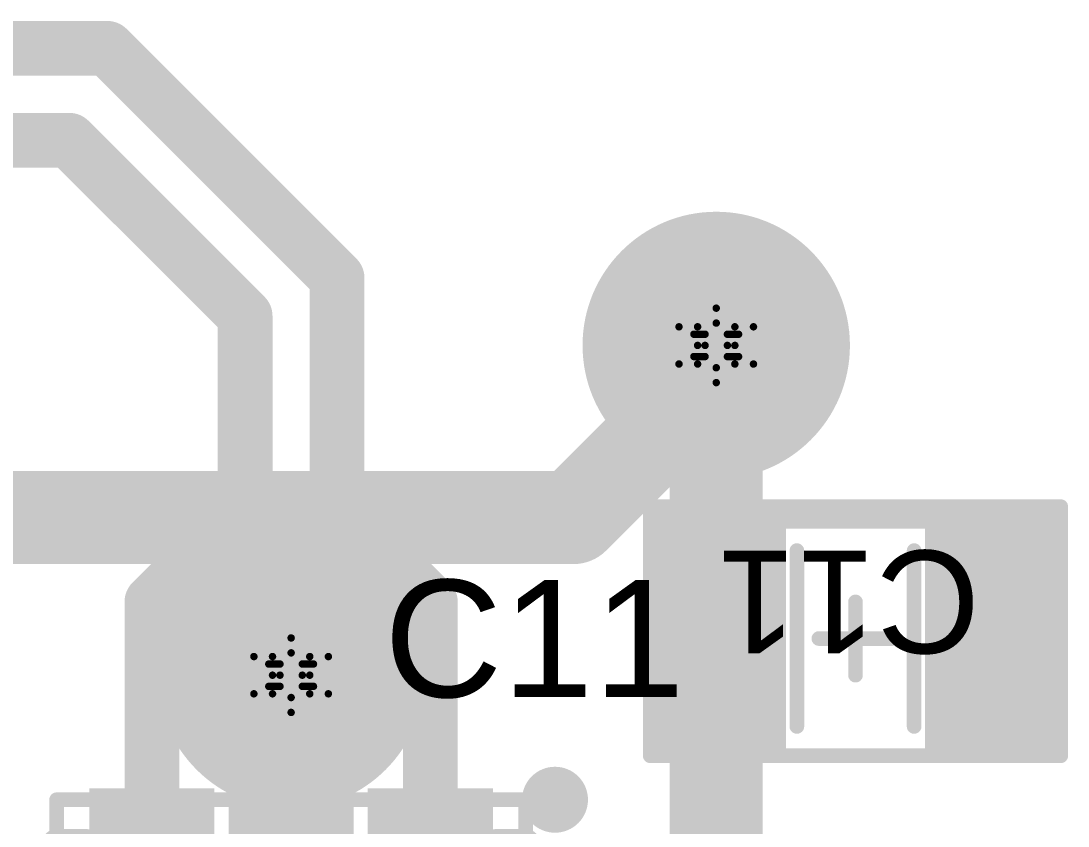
# Model space of a CAD drawing. Header units: inches. Extents: x -21 to 344, y -3 to 240.
# Drawn here: x 62.56 to 69.7, y 13.42 to 18.91 of the extents above; entities that cross this region are included whole.
import ezdxf

# ---------------------------------------------------------------- set-up
doc = ezdxf.new("R2010")
doc.units = ezdxf.units.IN
for name, color, linetype in [('Bottom Layer', 5, 'Continuous'), ('Drill Drawing', 1, 'Continuous'), ('Int1 -GND)', 76, 'Continuous'), ('Int2 -PWR)', 16, 'Continuous'), ('Top Component Center', 76, 'Continuous'), ('Top Designator', 56, 'Continuous'), ('Top Layer', 1, 'Continuous'), ('Top Overlay', 2, 'Continuous'), ('Top Paste', 8, 'Continuous'), ('Top Solder', 216, 'Continuous'), ('Via Holes', 16, 'Continuous')]:
    doc.layers.add(name, color=color, linetype=linetype)
doc.styles.add('Arial', font='', dxfattribs={"height": 0.2})
doc.styles.get('Arial').set_extended_font_data('Arial')

# ---------------------------------------------------------------- blocks, each defined once
blk = doc.blocks.new('SOT23_6L_9')
at = {"layer": 'Top Layer'}
for points in [[(-0.55, 1.25), (-0.55, 0.65), (-1.75, 0.65), (-1.75, 1.25)], [(1.75, 1.25), (1.75, 0.65), (0.55, 0.65), (0.55, 1.25)], [(-0.55, 0.3), (-0.55, -0.3), (-1.75, -0.3), (-1.75, 0.3)], [(1.75, 0.3), (1.75, -0.3), (0.55, -0.3), (0.55, 0.3)], [(-0.55, -0.65), (-0.55, -1.25), (-1.75, -1.25), (-1.75, -0.65)], [(1.75, -0.65), (1.75, -1.25), (0.55, -1.25), (0.55, -0.65)]]:
    blk.add_hatch(color=1, dxfattribs=at).paths.add_polyline_path(points)
at = {"layer": 'Top Paste'}
for points in [[(-0.423, 1.377), (-0.423, 0.523), (-1.877, 0.523), (-1.877, 1.377)], [(1.877, 1.377), (1.877, 0.523), (0.423, 0.523), (0.423, 1.377)], [(-0.423, 0.427), (-0.423, -0.427), (-1.877, -0.427), (-1.877, 0.427)], [(1.877, 0.427), (1.877, -0.427), (0.423, -0.427), (0.423, 0.427)], [(-0.423, -0.523), (-0.423, -1.377), (-1.877, -1.377), (-1.877, -0.523)], [(1.877, -0.523), (1.877, -1.377), (0.423, -1.377), (0.423, -0.523)]]:
    blk.add_hatch(color=8, dxfattribs=at).paths.add_polyline_path(points)
at = {"layer": 'Top Solder'}
for points in [[(-0.5, 1.3), (-0.5, 0.6), (-1.8, 0.6), (-1.8, 1.3)], [(1.8, 1.3), (1.8, 0.6), (0.5, 0.6), (0.5, 1.3)], [(-0.5, 0.35), (-0.5, -0.35), (-1.8, -0.35), (-1.8, 0.35)], [(1.8, 0.35), (1.8, -0.35), (0.5, -0.35), (0.5, 0.35)], [(-0.5, -0.6), (-0.5, -1.3), (-1.8, -1.3), (-1.8, -0.6)], [(1.8, -0.6), (1.8, -1.3), (0.5, -1.3), (0.5, -0.6)]]:
    blk.add_hatch(color=216, dxfattribs=at).paths.add_polyline_path(points)
at = {"layer": 'Top Component Center'}
for points in [[(-1.8, -1.6, 0.1, 0.1, 0), (-1.8, 1.6, 0.1, 0.1, 0)], [(1.8, 1.6, 0.1, 0.1, 0), (-1.8, 1.6, 0.1, 0.1, 0)], [(1.8, -1.6, 0.1, 0.1, 0), (1.8, 1.6, 0.1, 0.1, 0)], [(0, -0.25, 0.1, 0.1, 0), (0, 0.25, 0.1, 0.1, 0)], [(0.25, 0, 0.1, 0.1, 0), (-0.25, 0, 0.1, 0.1, 0)], [(1.8, -1.6, 0.1, 0.1, 0), (-1.8, -1.6, 0.1, 0.1, 0)]]:
    blk.add_lwpolyline(points, format="xyseb", dxfattribs=at)
for points in [[(-1.825, 1.6, 0.05, 0.05, 1), (-1.775, 1.6, 0.05, 0.05, 1)], [(-1.825, 1.6, 0.05, 0.05, 1), (-1.775, 1.6, 0.05, 0.05, 1)], [(1.775, 1.6, 0.05, 0.05, 1), (1.825, 1.6, 0.05, 0.05, 1)], [(1.775, 1.6, 0.05, 0.05, 1), (1.825, 1.6, 0.05, 0.05, 1)], [(-0.025, 0.25, 0.05, 0.05, 1), (0.025, 0.25, 0.05, 0.05, 1)], [(-0.275, 0, 0.05, 0.05, 1), (-0.225, 0, 0.05, 0.05, 1)], [(0.225, 0, 0.05, 0.05, 1), (0.275, 0, 0.05, 0.05, 1)], [(-0.025, -0.25, 0.05, 0.05, 1), (0.025, -0.25, 0.05, 0.05, 1)], [(-1.825, -1.6, 0.05, 0.05, 1), (-1.775, -1.6, 0.05, 0.05, 1)], [(-1.825, -1.6, 0.05, 0.05, 1), (-1.775, -1.6, 0.05, 0.05, 1)], [(1.775, -1.6, 0.05, 0.05, 1), (1.825, -1.6, 0.05, 0.05, 1)], [(1.775, -1.6, 0.05, 0.05, 1), (1.825, -1.6, 0.05, 0.05, 1)]]:
    blk.add_lwpolyline(points, format="xyseb", close=True, dxfattribs=at)
at = {"layer": 'Top Designator'}
for points in [[(-1.8, -1.6, 0.1, 0.1, 0), (-1.8, 1.6, 0.1, 0.1, 0)], [(1.8, 1.6, 0.1, 0.1, 0), (-1.8, 1.6, 0.1, 0.1, 0)], [(1.8, -1.6, 0.1, 0.1, 0), (1.8, 1.6, 0.1, 0.1, 0)], [(1.8, -1.6, 0.1, 0.1, 0), (-1.8, -1.6, 0.1, 0.1, 0)]]:
    blk.add_lwpolyline(points, format="xyseb", dxfattribs=at)
for points in [[(-1.825, 1.6, 0.05, 0.05, 1), (-1.775, 1.6, 0.05, 0.05, 1)], [(-1.825, 1.6, 0.05, 0.05, 1), (-1.775, 1.6, 0.05, 0.05, 1)], [(1.775, 1.6, 0.05, 0.05, 1), (1.825, 1.6, 0.05, 0.05, 1)], [(1.775, 1.6, 0.05, 0.05, 1), (1.825, 1.6, 0.05, 0.05, 1)], [(-1.825, -1.6, 0.05, 0.05, 1), (-1.775, -1.6, 0.05, 0.05, 1)], [(-1.825, -1.6, 0.05, 0.05, 1), (-1.775, -1.6, 0.05, 0.05, 1)], [(1.775, -1.6, 0.05, 0.05, 1), (1.825, -1.6, 0.05, 0.05, 1)], [(1.775, -1.6, 0.05, 0.05, 1), (1.825, -1.6, 0.05, 0.05, 1)]]:
    blk.add_lwpolyline(points, format="xyseb", close=True, dxfattribs=at)
at = {"layer": 'Top Overlay'}
for points in [[(-1.7, 1.8, 0.25, 0.25, 1), (-1.9, 1.8, 0.25, 0.25, 1)], [(-1.9625, 1.8, 0.125, 0.125, 1), (-1.8375, 1.8, 0.125, 0.125, 1)], [(-1.7625, 1.8, 0.125, 0.125, 1), (-1.6375, 1.8, 0.125, 0.125, 1)], [(-1.55, 1.6, 0.1, 0.1, 1), (-1.45, 1.6, 0.1, 0.1, 1)], [(-1.55, 1.6, 0.1, 0.1, 1), (-1.45, 1.6, 0.1, 0.1, 1)], [(1.45, 1.6, 0.1, 0.1, 1), (1.55, 1.6, 0.1, 0.1, 1)], [(1.45, 1.6, 0.1, 0.1, 1), (1.55, 1.6, 0.1, 0.1, 1)], [(-1.55, 1.4, 0.1, 0.1, 1), (-1.45, 1.4, 0.1, 0.1, 1)], [(1.45, 1.4, 0.1, 0.1, 1), (1.55, 1.4, 0.1, 0.1, 1)], [(-1.55, -1.4, 0.1, 0.1, 1), (-1.45, -1.4, 0.1, 0.1, 1)], [(1.45, -1.4, 0.1, 0.1, 1), (1.55, -1.4, 0.1, 0.1, 1)], [(-1.55, -1.6, 0.1, 0.1, 1), (-1.45, -1.6, 0.1, 0.1, 1)], [(-1.55, -1.6, 0.1, 0.1, 1), (-1.45, -1.6, 0.1, 0.1, 1)], [(1.45, -1.6, 0.1, 0.1, 1), (1.55, -1.6, 0.1, 0.1, 1)], [(1.45, -1.6, 0.1, 0.1, 1), (1.55, -1.6, 0.1, 0.1, 1)]]:
    blk.add_lwpolyline(points, format="xyseb", close=True, dxfattribs=at)
for points in [[(-1.5, 1.4, 0.2, 0.2, 0), (-1.5, 1.6, 0.2, 0.2, 0)], [(1.5, 1.6, 0.2, 0.2, 0), (-1.5, 1.6, 0.2, 0.2, 0)], [(1.5, 1.4, 0.2, 0.2, 0), (1.5, 1.6, 0.2, 0.2, 0)], [(-1.5, -1.6, 0.2, 0.2, 0), (-1.5, -1.4, 0.2, 0.2, 0)], [(1.5, -1.6, 0.2, 0.2, 0), (1.5, -1.4, 0.2, 0.2, 0)], [(1.5, -1.6, 0.2, 0.2, 0), (-1.5, -1.6, 0.2, 0.2, 0)]]:
    blk.add_lwpolyline(points, format="xyseb", dxfattribs=at)
at = {"layer": 'Top Designator', "style": 'Arial'}
blk.add_text('U5', height=0.7, rotation=90, dxfattribs=at).set_placement((0.6, -1.1))
blk = doc.blocks.new('CAP_0805_115')
at = {"layer": 'Top Layer'}
for points in [[(-1.3, 0.65), (-0.6, 0.65), (-0.6, -0.65), (-1.3, -0.65)], [(0.6, 0.65), (1.3, 0.65), (1.3, -0.65), (0.6, -0.65)]]:
    blk.add_hatch(color=1, dxfattribs=at).paths.add_polyline_path(points)
at = {"layer": 'Top Paste'}
for points in [[(-1.427, 0.777), (-0.473, 0.777), (-0.473, -0.777), (-1.427, -0.777)], [(0.473, 0.777), (1.427, 0.777), (1.427, -0.777), (0.473, -0.777)]]:
    blk.add_hatch(color=8, dxfattribs=at).paths.add_polyline_path(points)
at = {"layer": 'Top Solder'}
for points in [[(-1.35, 0.7), (-0.55, 0.7), (-0.55, -0.7), (-1.35, -0.7)], [(0.55, 0.7), (1.35, 0.7), (1.35, -0.7), (0.55, -0.7)]]:
    blk.add_hatch(color=216, dxfattribs=at).paths.add_polyline_path(points)
at = {"layer": 'Top Component Center'}
for points in [[(-1.4, 0.8, 0.1, 0.1, 0), (-1.4, -0.9, 0.1, 0.1, 0)], [(1.4, 0.8, 0.1, 0.1, 0), (-1.4, 0.8, 0.1, 0.1, 0)], [(1.4, 0.8, 0.1, 0.1, 0), (1.4, -0.9, 0.1, 0.1, 0)], [(0, 0.25, 0.1, 0.1, 0), (0, -0.25, 0.1, 0.1, 0)], [(0.25, 0, 0.1, 0.1, 0), (-0.25, 0, 0.1, 0.1, 0)], [(1.4, -0.9, 0.1, 0.1, 0), (-1.4, -0.9, 0.1, 0.1, 0)]]:
    blk.add_lwpolyline(points, format="xyseb", dxfattribs=at)
for points in [[(-1.425, 0.8, 0.05, 0.05, 1), (-1.375, 0.8, 0.05, 0.05, 1)], [(-1.425, 0.8, 0.05, 0.05, 1), (-1.375, 0.8, 0.05, 0.05, 1)], [(1.375, 0.8, 0.05, 0.05, 1), (1.425, 0.8, 0.05, 0.05, 1)], [(1.375, 0.8, 0.05, 0.05, 1), (1.425, 0.8, 0.05, 0.05, 1)], [(-0.025, 0.25, 0.05, 0.05, 1), (0.025, 0.25, 0.05, 0.05, 1)], [(-0.275, 0, 0.05, 0.05, 1), (-0.225, 0, 0.05, 0.05, 1)], [(0.225, 0, 0.05, 0.05, 1), (0.275, 0, 0.05, 0.05, 1)], [(-0.025, -0.25, 0.05, 0.05, 1), (0.025, -0.25, 0.05, 0.05, 1)], [(-1.425, -0.9, 0.05, 0.05, 1), (-1.375, -0.9, 0.05, 0.05, 1)], [(-1.425, -0.9, 0.05, 0.05, 1), (-1.375, -0.9, 0.05, 0.05, 1)], [(1.375, -0.9, 0.05, 0.05, 1), (1.425, -0.9, 0.05, 0.05, 1)], [(1.375, -0.9, 0.05, 0.05, 1), (1.425, -0.9, 0.05, 0.05, 1)]]:
    blk.add_lwpolyline(points, format="xyseb", close=True, dxfattribs=at)
at = {"layer": 'Top Designator'}
for points in [[(1.4, 0.8, 0.1, 0.1, 0), (-1.4, 0.8, 0.1, 0.1, 0)], [(-1.4, 0.8, 0.1, 0.1, 0), (-1.4, -0.8, 0.1, 0.1, 0)], [(1.4, 0.8, 0.1, 0.1, 0), (1.4, -0.8, 0.1, 0.1, 0)], [(1.4, -0.8, 0.1, 0.1, 0), (-1.4, -0.8, 0.1, 0.1, 0)]]:
    blk.add_lwpolyline(points, format="xyseb", dxfattribs=at)
for points in [[(-1.425, 0.8, 0.05, 0.05, 1), (-1.375, 0.8, 0.05, 0.05, 1)], [(-1.425, 0.8, 0.05, 0.05, 1), (-1.375, 0.8, 0.05, 0.05, 1)], [(1.375, 0.8, 0.05, 0.05, 1), (1.425, 0.8, 0.05, 0.05, 1)], [(1.375, 0.8, 0.05, 0.05, 1), (1.425, 0.8, 0.05, 0.05, 1)], [(-1.425, -0.8, 0.05, 0.05, 1), (-1.375, -0.8, 0.05, 0.05, 1)], [(-1.425, -0.8, 0.05, 0.05, 1), (-1.375, -0.8, 0.05, 0.05, 1)], [(1.375, -0.8, 0.05, 0.05, 1), (1.425, -0.8, 0.05, 0.05, 1)], [(1.375, -0.8, 0.05, 0.05, 1), (1.425, -0.8, 0.05, 0.05, 1)]]:
    blk.add_lwpolyline(points, format="xyseb", close=True, dxfattribs=at)
at = {"layer": 'Top Overlay'}
for points in [[(-0.4, 0.6, 0.1, 0.1, 0), (-0.4, -0.6, 0.1, 0.1, 0)], [(0.4, 0.6, 0.1, 0.1, 0), (0.4, -0.6, 0.1, 0.1, 0)]]:
    blk.add_lwpolyline(points, format="xyseb", dxfattribs=at)
for points in [[(-0.425, 0.6, 0.05, 0.05, 1), (-0.375, 0.6, 0.05, 0.05, 1)], [(0.375, 0.6, 0.05, 0.05, 1), (0.425, 0.6, 0.05, 0.05, 1)], [(-0.425, -0.6, 0.05, 0.05, 1), (-0.375, -0.6, 0.05, 0.05, 1)], [(0.375, -0.6, 0.05, 0.05, 1), (0.425, -0.6, 0.05, 0.05, 1)]]:
    blk.add_lwpolyline(points, format="xyseb", close=True, dxfattribs=at)
at = {"layer": 'Top Designator', "style": 'Arial'}
blk.add_text('C11', height=0.7, dxfattribs=at).set_placement((-0.85, -0.6))

msp = doc.modelspace()

# ---------------------------------------------------------------- hatches: boundary and pattern name
at = {"layer": 'Bottom Layer'}
h = msp.add_hatch(color=5, dxfattribs=at)
edge = h.paths.add_edge_path()
edge.add_arc((67.3, 16.7), 0.25, 0, 360)
h = msp.add_hatch(color=5, dxfattribs=at)
edge = h.paths.add_edge_path()
edge.add_arc((64.4, 14.4498), 0.25, 0, 360)
at = {"layer": 'Int1 -GND)'}
h = msp.add_hatch(color=7, dxfattribs=at)
edge = h.paths.add_edge_path()
edge.add_arc((67.3, 16.7), 0.912, 0, 360)
at = {"layer": 'Int2 -PWR)'}
h = msp.add_hatch(color=7, dxfattribs=at)
edge = h.paths.add_edge_path()
edge.add_arc((67.3, 16.7), 0.912, 0, 360)
h = msp.add_hatch(color=7, dxfattribs=at)
edge = h.paths.add_edge_path()
edge.add_arc((64.4, 14.4498), 0.912, 0, 360)
at = {"layer": 'Top Layer'}
h = msp.add_hatch(color=1, dxfattribs=at)
edge = h.paths.add_edge_path()
edge.add_arc((67.3, 16.7), 0.25, 0, 360)
h = msp.add_hatch(color=1, dxfattribs=at)
edge = h.paths.add_edge_path()
edge.add_arc((64.4, 14.4498), 0.25, 0, 360)
at = {"layer": 'Via Holes'}
h = msp.add_hatch(color=7, dxfattribs=at)
edge = h.paths.add_edge_path()
edge.add_arc((67.3, 16.7), 0.15, 0, 360)
h = msp.add_hatch(color=7, dxfattribs=at)
edge = h.paths.add_edge_path()
edge.add_arc((64.4, 14.4498), 0.15, 0, 360)

# ---------------------------------------------------------------- linework, layer by layer
at = {"layer": 'Bottom Layer'}
for points in [[(67.3, 16.5, 0.635, 0.635, 0), (67.3, 16.7, 0.635, 0.635, 0)], [(66.325, 15.525, 0.635, 0.635, 0), (67.3, 16.5, 0.635, 0.635, 0)], [(46.1, 15.525, 0.635, 0.635, 0), (66.325, 15.525, 0.635, 0.635, 0)]]:
    msp.add_lwpolyline(points, format="xyseb", dxfattribs=at)
for points in [[(67.1413, 16.7, 0.3175, 0.3175, 1), (67.4588, 16.7, 0.3175, 0.3175, 1)], [(67.1413, 16.5, 0.3175, 0.3175, 1), (67.4588, 16.5, 0.3175, 0.3175, 1)], [(67.1413, 16.5, 0.3175, 0.3175, 1), (67.4588, 16.5, 0.3175, 0.3175, 1)], [(66.1663, 15.525, 0.3175, 0.3175, 1), (66.4838, 15.525, 0.3175, 0.3175, 1)], [(66.1663, 15.525, 0.3175, 0.3175, 1), (66.4838, 15.525, 0.3175, 0.3175, 1)]]:
    msp.add_lwpolyline(points, format="xyseb", close=True, dxfattribs=at)
at = {"layer": 'Drill Drawing'}
for points in [[(67.173, 16.827, 0.0508, 0.0508, 0), (67.3, 16.954, 0.0508, 0.0508, 0)], [(67.3, 16.954, 0.0508, 0.0508, 0), (67.427, 16.827, 0.0508, 0.0508, 0)], [(67.2238, 16.7762, 0.0508, 0.0508, 0), (67.3, 16.8524, 0.0508, 0.0508, 0)], [(67.3, 16.8524, 0.0508, 0.0508, 0), (67.3762, 16.7762, 0.0508, 0.0508, 0)], [(67.046, 16.827, 0.0508, 0.0508, 0), (67.173, 16.7, 0.0508, 0.0508, 0)], [(67.046, 16.827, 0.0508, 0.0508, 0), (67.173, 16.827, 0.0508, 0.0508, 0)], [(67.1476, 16.7762, 0.0508, 0.0508, 0), (67.2238, 16.7, 0.0508, 0.0508, 0)], [(67.1476, 16.7762, 0.0508, 0.0508, 0), (67.2238, 16.7762, 0.0508, 0.0508, 0)], [(67.3762, 16.7762, 0.0508, 0.0508, 0), (67.4524, 16.7762, 0.0508, 0.0508, 0)], [(67.3762, 16.7, 0.0508, 0.0508, 0), (67.4524, 16.7762, 0.0508, 0.0508, 0)], [(67.427, 16.827, 0.0508, 0.0508, 0), (67.554, 16.827, 0.0508, 0.0508, 0)], [(67.427, 16.7, 0.0508, 0.0508, 0), (67.554, 16.827, 0.0508, 0.0508, 0)], [(67.046, 16.573, 0.0508, 0.0508, 0), (67.173, 16.7, 0.0508, 0.0508, 0)], [(67.1476, 16.6238, 0.0508, 0.0508, 0), (67.2238, 16.7, 0.0508, 0.0508, 0)], [(67.3762, 16.7, 0.0508, 0.0508, 0), (67.4524, 16.6238, 0.0508, 0.0508, 0)], [(67.427, 16.7, 0.0508, 0.0508, 0), (67.554, 16.573, 0.0508, 0.0508, 0)], [(67.1476, 16.6238, 0.0508, 0.0508, 0), (67.2238, 16.6238, 0.0508, 0.0508, 0)], [(67.2238, 16.6238, 0.0508, 0.0508, 0), (67.3, 16.5476, 0.0508, 0.0508, 0)], [(67.3, 16.5476, 0.0508, 0.0508, 0), (67.3762, 16.6238, 0.0508, 0.0508, 0)], [(67.3762, 16.6238, 0.0508, 0.0508, 0), (67.4524, 16.6238, 0.0508, 0.0508, 0)], [(67.046, 16.573, 0.0508, 0.0508, 0), (67.173, 16.573, 0.0508, 0.0508, 0)], [(67.173, 16.573, 0.0508, 0.0508, 0), (67.3, 16.446, 0.0508, 0.0508, 0)], [(67.3, 16.446, 0.0508, 0.0508, 0), (67.427, 16.573, 0.0508, 0.0508, 0)], [(67.427, 16.573, 0.0508, 0.0508, 0), (67.554, 16.573, 0.0508, 0.0508, 0)], [(64.273, 14.5768, 0.0508, 0.0508, 0), (64.4, 14.7038, 0.0508, 0.0508, 0)], [(64.4, 14.7038, 0.0508, 0.0508, 0), (64.527, 14.5768, 0.0508, 0.0508, 0)], [(64.146, 14.5768, 0.0508, 0.0508, 0), (64.273, 14.4498, 0.0508, 0.0508, 0)], [(64.146, 14.5768, 0.0508, 0.0508, 0), (64.273, 14.5768, 0.0508, 0.0508, 0)], [(64.3238, 14.526, 0.0508, 0.0508, 0), (64.4, 14.6022, 0.0508, 0.0508, 0)], [(64.4, 14.6022, 0.0508, 0.0508, 0), (64.4762, 14.526, 0.0508, 0.0508, 0)], [(64.527, 14.5768, 0.0508, 0.0508, 0), (64.654, 14.5768, 0.0508, 0.0508, 0)], [(64.527, 14.4498, 0.0508, 0.0508, 0), (64.654, 14.5768, 0.0508, 0.0508, 0)], [(64.2476, 14.526, 0.0508, 0.0508, 0), (64.3238, 14.4498, 0.0508, 0.0508, 0)], [(64.2476, 14.526, 0.0508, 0.0508, 0), (64.3238, 14.526, 0.0508, 0.0508, 0)], [(64.4762, 14.526, 0.0508, 0.0508, 0), (64.5524, 14.526, 0.0508, 0.0508, 0)], [(64.4762, 14.4498, 0.0508, 0.0508, 0), (64.5524, 14.526, 0.0508, 0.0508, 0)], [(64.146, 14.3228, 0.0508, 0.0508, 0), (64.273, 14.4498, 0.0508, 0.0508, 0)], [(64.2476, 14.3736, 0.0508, 0.0508, 0), (64.3238, 14.4498, 0.0508, 0.0508, 0)], [(64.4762, 14.4498, 0.0508, 0.0508, 0), (64.5524, 14.3736, 0.0508, 0.0508, 0)], [(64.527, 14.4498, 0.0508, 0.0508, 0), (64.654, 14.3228, 0.0508, 0.0508, 0)], [(64.2476, 14.3736, 0.0508, 0.0508, 0), (64.3238, 14.3736, 0.0508, 0.0508, 0)], [(64.3238, 14.3736, 0.0508, 0.0508, 0), (64.4, 14.2974, 0.0508, 0.0508, 0)], [(64.4, 14.2974, 0.0508, 0.0508, 0), (64.4762, 14.3736, 0.0508, 0.0508, 0)], [(64.4762, 14.3736, 0.0508, 0.0508, 0), (64.5524, 14.3736, 0.0508, 0.0508, 0)], [(64.146, 14.3228, 0.0508, 0.0508, 0), (64.273, 14.3228, 0.0508, 0.0508, 0)], [(64.273, 14.3228, 0.0508, 0.0508, 0), (64.4, 14.1958, 0.0508, 0.0508, 0)], [(64.4, 14.1958, 0.0508, 0.0508, 0), (64.527, 14.3228, 0.0508, 0.0508, 0)], [(64.527, 14.3228, 0.0508, 0.0508, 0), (64.654, 14.3228, 0.0508, 0.0508, 0)]]:
    msp.add_lwpolyline(points, format="xyseb", dxfattribs=at)
for points in [[(67.2873, 16.954, 0.0254, 0.0254, 1), (67.3127, 16.954, 0.0254, 0.0254, 1)], [(67.2873, 16.954, 0.0254, 0.0254, 1), (67.3127, 16.954, 0.0254, 0.0254, 1)], [(67.2873, 16.8524, 0.0254, 0.0254, 1), (67.3127, 16.8524, 0.0254, 0.0254, 1)], [(67.2873, 16.8524, 0.0254, 0.0254, 1), (67.3127, 16.8524, 0.0254, 0.0254, 1)], [(67.0333, 16.827, 0.0254, 0.0254, 1), (67.0587, 16.827, 0.0254, 0.0254, 1)], [(67.0333, 16.827, 0.0254, 0.0254, 1), (67.0587, 16.827, 0.0254, 0.0254, 1)], [(67.1349, 16.7762, 0.0254, 0.0254, 1), (67.1603, 16.7762, 0.0254, 0.0254, 1)], [(67.1349, 16.7762, 0.0254, 0.0254, 1), (67.1603, 16.7762, 0.0254, 0.0254, 1)], [(67.1603, 16.827, 0.0254, 0.0254, 1), (67.1857, 16.827, 0.0254, 0.0254, 1)], [(67.1603, 16.827, 0.0254, 0.0254, 1), (67.1857, 16.827, 0.0254, 0.0254, 1)], [(67.2111, 16.7762, 0.0254, 0.0254, 1), (67.2365, 16.7762, 0.0254, 0.0254, 1)], [(67.2111, 16.7762, 0.0254, 0.0254, 1), (67.2365, 16.7762, 0.0254, 0.0254, 1)], [(67.3635, 16.7762, 0.0254, 0.0254, 1), (67.3889, 16.7762, 0.0254, 0.0254, 1)], [(67.3635, 16.7762, 0.0254, 0.0254, 1), (67.3889, 16.7762, 0.0254, 0.0254, 1)], [(67.4143, 16.827, 0.0254, 0.0254, 1), (67.4397, 16.827, 0.0254, 0.0254, 1)], [(67.4143, 16.827, 0.0254, 0.0254, 1), (67.4397, 16.827, 0.0254, 0.0254, 1)], [(67.4397, 16.7762, 0.0254, 0.0254, 1), (67.4651, 16.7762, 0.0254, 0.0254, 1)], [(67.4397, 16.7762, 0.0254, 0.0254, 1), (67.4651, 16.7762, 0.0254, 0.0254, 1)], [(67.5413, 16.827, 0.0254, 0.0254, 1), (67.5667, 16.827, 0.0254, 0.0254, 1)], [(67.5413, 16.827, 0.0254, 0.0254, 1), (67.5667, 16.827, 0.0254, 0.0254, 1)], [(67.1603, 16.7, 0.0254, 0.0254, 1), (67.1857, 16.7, 0.0254, 0.0254, 1)], [(67.1603, 16.7, 0.0254, 0.0254, 1), (67.1857, 16.7, 0.0254, 0.0254, 1)], [(67.2111, 16.7, 0.0254, 0.0254, 1), (67.2365, 16.7, 0.0254, 0.0254, 1)], [(67.2111, 16.7, 0.0254, 0.0254, 1), (67.2365, 16.7, 0.0254, 0.0254, 1)], [(67.3635, 16.7, 0.0254, 0.0254, 1), (67.3889, 16.7, 0.0254, 0.0254, 1)], [(67.3635, 16.7, 0.0254, 0.0254, 1), (67.3889, 16.7, 0.0254, 0.0254, 1)], [(67.4143, 16.7, 0.0254, 0.0254, 1), (67.4397, 16.7, 0.0254, 0.0254, 1)], [(67.4143, 16.7, 0.0254, 0.0254, 1), (67.4397, 16.7, 0.0254, 0.0254, 1)], [(67.1349, 16.6238, 0.0254, 0.0254, 1), (67.1603, 16.6238, 0.0254, 0.0254, 1)], [(67.1349, 16.6238, 0.0254, 0.0254, 1), (67.1603, 16.6238, 0.0254, 0.0254, 1)], [(67.2111, 16.6238, 0.0254, 0.0254, 1), (67.2365, 16.6238, 0.0254, 0.0254, 1)], [(67.2111, 16.6238, 0.0254, 0.0254, 1), (67.2365, 16.6238, 0.0254, 0.0254, 1)], [(67.3635, 16.6238, 0.0254, 0.0254, 1), (67.3889, 16.6238, 0.0254, 0.0254, 1)], [(67.3635, 16.6238, 0.0254, 0.0254, 1), (67.3889, 16.6238, 0.0254, 0.0254, 1)], [(67.4397, 16.6238, 0.0254, 0.0254, 1), (67.4651, 16.6238, 0.0254, 0.0254, 1)], [(67.4397, 16.6238, 0.0254, 0.0254, 1), (67.4651, 16.6238, 0.0254, 0.0254, 1)], [(67.0333, 16.573, 0.0254, 0.0254, 1), (67.0587, 16.573, 0.0254, 0.0254, 1)], [(67.0333, 16.573, 0.0254, 0.0254, 1), (67.0587, 16.573, 0.0254, 0.0254, 1)], [(67.1603, 16.573, 0.0254, 0.0254, 1), (67.1857, 16.573, 0.0254, 0.0254, 1)], [(67.1603, 16.573, 0.0254, 0.0254, 1), (67.1857, 16.573, 0.0254, 0.0254, 1)], [(67.2873, 16.5476, 0.0254, 0.0254, 1), (67.3127, 16.5476, 0.0254, 0.0254, 1)], [(67.2873, 16.5476, 0.0254, 0.0254, 1), (67.3127, 16.5476, 0.0254, 0.0254, 1)], [(67.4143, 16.573, 0.0254, 0.0254, 1), (67.4397, 16.573, 0.0254, 0.0254, 1)], [(67.4143, 16.573, 0.0254, 0.0254, 1), (67.4397, 16.573, 0.0254, 0.0254, 1)], [(67.5413, 16.573, 0.0254, 0.0254, 1), (67.5667, 16.573, 0.0254, 0.0254, 1)], [(67.5413, 16.573, 0.0254, 0.0254, 1), (67.5667, 16.573, 0.0254, 0.0254, 1)], [(67.2873, 16.446, 0.0254, 0.0254, 1), (67.3127, 16.446, 0.0254, 0.0254, 1)], [(67.2873, 16.446, 0.0254, 0.0254, 1), (67.3127, 16.446, 0.0254, 0.0254, 1)], [(64.3873, 14.7038, 0.0254, 0.0254, 1), (64.4127, 14.7038, 0.0254, 0.0254, 1)], [(64.3873, 14.7038, 0.0254, 0.0254, 1), (64.4127, 14.7038, 0.0254, 0.0254, 1)], [(64.1333, 14.5768, 0.0254, 0.0254, 1), (64.1587, 14.5768, 0.0254, 0.0254, 1)], [(64.1333, 14.5768, 0.0254, 0.0254, 1), (64.1587, 14.5768, 0.0254, 0.0254, 1)], [(64.2603, 14.5768, 0.0254, 0.0254, 1), (64.2857, 14.5768, 0.0254, 0.0254, 1)], [(64.2603, 14.5768, 0.0254, 0.0254, 1), (64.2857, 14.5768, 0.0254, 0.0254, 1)], [(64.3873, 14.6022, 0.0254, 0.0254, 1), (64.4127, 14.6022, 0.0254, 0.0254, 1)], [(64.3873, 14.6022, 0.0254, 0.0254, 1), (64.4127, 14.6022, 0.0254, 0.0254, 1)], [(64.5143, 14.5768, 0.0254, 0.0254, 1), (64.5397, 14.5768, 0.0254, 0.0254, 1)], [(64.5143, 14.5768, 0.0254, 0.0254, 1), (64.5397, 14.5768, 0.0254, 0.0254, 1)], [(64.6413, 14.5768, 0.0254, 0.0254, 1), (64.6667, 14.5768, 0.0254, 0.0254, 1)], [(64.6413, 14.5768, 0.0254, 0.0254, 1), (64.6667, 14.5768, 0.0254, 0.0254, 1)], [(64.2349, 14.526, 0.0254, 0.0254, 1), (64.2603, 14.526, 0.0254, 0.0254, 1)], [(64.2349, 14.526, 0.0254, 0.0254, 1), (64.2603, 14.526, 0.0254, 0.0254, 1)], [(64.3111, 14.526, 0.0254, 0.0254, 1), (64.3365, 14.526, 0.0254, 0.0254, 1)], [(64.3111, 14.526, 0.0254, 0.0254, 1), (64.3365, 14.526, 0.0254, 0.0254, 1)], [(64.4635, 14.526, 0.0254, 0.0254, 1), (64.4889, 14.526, 0.0254, 0.0254, 1)], [(64.4635, 14.526, 0.0254, 0.0254, 1), (64.4889, 14.526, 0.0254, 0.0254, 1)], [(64.5397, 14.526, 0.0254, 0.0254, 1), (64.5651, 14.526, 0.0254, 0.0254, 1)], [(64.5397, 14.526, 0.0254, 0.0254, 1), (64.5651, 14.526, 0.0254, 0.0254, 1)], [(64.2603, 14.4498, 0.0254, 0.0254, 1), (64.2857, 14.4498, 0.0254, 0.0254, 1)], [(64.2603, 14.4498, 0.0254, 0.0254, 1), (64.2857, 14.4498, 0.0254, 0.0254, 1)], [(64.3111, 14.4498, 0.0254, 0.0254, 1), (64.3365, 14.4498, 0.0254, 0.0254, 1)], [(64.3111, 14.4498, 0.0254, 0.0254, 1), (64.3365, 14.4498, 0.0254, 0.0254, 1)], [(64.4635, 14.4498, 0.0254, 0.0254, 1), (64.4889, 14.4498, 0.0254, 0.0254, 1)], [(64.4635, 14.4498, 0.0254, 0.0254, 1), (64.4889, 14.4498, 0.0254, 0.0254, 1)], [(64.5143, 14.4498, 0.0254, 0.0254, 1), (64.5397, 14.4498, 0.0254, 0.0254, 1)], [(64.5143, 14.4498, 0.0254, 0.0254, 1), (64.5397, 14.4498, 0.0254, 0.0254, 1)], [(64.2349, 14.3736, 0.0254, 0.0254, 1), (64.2603, 14.3736, 0.0254, 0.0254, 1)], [(64.2349, 14.3736, 0.0254, 0.0254, 1), (64.2603, 14.3736, 0.0254, 0.0254, 1)], [(64.3111, 14.3736, 0.0254, 0.0254, 1), (64.3365, 14.3736, 0.0254, 0.0254, 1)], [(64.3111, 14.3736, 0.0254, 0.0254, 1), (64.3365, 14.3736, 0.0254, 0.0254, 1)], [(64.4635, 14.3736, 0.0254, 0.0254, 1), (64.4889, 14.3736, 0.0254, 0.0254, 1)], [(64.4635, 14.3736, 0.0254, 0.0254, 1), (64.4889, 14.3736, 0.0254, 0.0254, 1)], [(64.5397, 14.3736, 0.0254, 0.0254, 1), (64.5651, 14.3736, 0.0254, 0.0254, 1)], [(64.5397, 14.3736, 0.0254, 0.0254, 1), (64.5651, 14.3736, 0.0254, 0.0254, 1)], [(64.1333, 14.3228, 0.0254, 0.0254, 1), (64.1587, 14.3228, 0.0254, 0.0254, 1)], [(64.1333, 14.3228, 0.0254, 0.0254, 1), (64.1587, 14.3228, 0.0254, 0.0254, 1)], [(64.2603, 14.3228, 0.0254, 0.0254, 1), (64.2857, 14.3228, 0.0254, 0.0254, 1)], [(64.2603, 14.3228, 0.0254, 0.0254, 1), (64.2857, 14.3228, 0.0254, 0.0254, 1)], [(64.3873, 14.2974, 0.0254, 0.0254, 1), (64.4127, 14.2974, 0.0254, 0.0254, 1)], [(64.3873, 14.2974, 0.0254, 0.0254, 1), (64.4127, 14.2974, 0.0254, 0.0254, 1)], [(64.5143, 14.3228, 0.0254, 0.0254, 1), (64.5397, 14.3228, 0.0254, 0.0254, 1)], [(64.5143, 14.3228, 0.0254, 0.0254, 1), (64.5397, 14.3228, 0.0254, 0.0254, 1)], [(64.6413, 14.3228, 0.0254, 0.0254, 1), (64.6667, 14.3228, 0.0254, 0.0254, 1)], [(64.6413, 14.3228, 0.0254, 0.0254, 1), (64.6667, 14.3228, 0.0254, 0.0254, 1)], [(64.3873, 14.1958, 0.0254, 0.0254, 1), (64.4127, 14.1958, 0.0254, 0.0254, 1)], [(64.3873, 14.1958, 0.0254, 0.0254, 1), (64.4127, 14.1958, 0.0254, 0.0254, 1)]]:
    msp.add_lwpolyline(points, format="xyseb", close=True, dxfattribs=at)
at = {"layer": 'Int1 -GND)'}
for points in [[(64.1858, 15.072, 0.254, 0.254, -0.167343), (64.6142, 15.072, 0.254, 0.254, 0)], [(63.7779, 14.2356, 0.254, 0.254, -0.167343), (63.7779, 14.664, 0.254, 0.254, 0)], [(65.0222, 14.664, 0.254, 0.254, -0.167343), (65.0222, 14.2356, 0.254, 0.254, 0)], [(64.6142, 13.8277, 0.254, 0.254, -0.167343), (64.1858, 13.8277, 0.254, 0.254, 0)]]:
    msp.add_lwpolyline(points, format="xyseb", dxfattribs=at)
for points in [[(64.1223, 15.072, 0.127, 0.127, 1), (64.2493, 15.072, 0.127, 0.127, 1)], [(64.5507, 15.072, 0.127, 0.127, 1), (64.6777, 15.072, 0.127, 0.127, 1)], [(63.7144, 14.664, 0.127, 0.127, 1), (63.8414, 14.664, 0.127, 0.127, 1)], [(64.9587, 14.664, 0.127, 0.127, 1), (65.0857, 14.664, 0.127, 0.127, 1)], [(63.7144, 14.2356, 0.127, 0.127, 1), (63.8414, 14.2356, 0.127, 0.127, 1)], [(64.9587, 14.2356, 0.127, 0.127, 1), (65.0857, 14.2356, 0.127, 0.127, 1)], [(64.1223, 13.8277, 0.127, 0.127, 1), (64.2493, 13.8277, 0.127, 0.127, 1)], [(64.5507, 13.8277, 0.127, 0.127, 1), (64.6777, 13.8277, 0.127, 0.127, 1)]]:
    msp.add_lwpolyline(points, format="xyseb", close=True, dxfattribs=at)
at = {"layer": 'Top Layer'}
for points in [[(57.0976, 18.7273, 0.3733, 0.3733, 0), (63.1462, 18.7273, 0.3733, 0.3733, 0)], [(63.1462, 18.7273, 0.3733, 0.3733, 0), (64.7137, 17.1598, 0.3733, 0.3733, 0)], [(57.0976, 18.1, 0.3733, 0.3733, 0), (62.8863, 18.1, 0.3733, 0.3733, 0)], [(62.8863, 18.1, 0.3733, 0.3733, 0), (64.0863, 16.9, 0.3733, 0.3733, 0)], [(64.7137, 15.5863, 0.3733, 0.3733, 0), (64.7137, 17.1598, 0.3733, 0.3733, 0)], [(64.0863, 15.5863, 0.3733, 0.3733, 0), (64.0863, 16.9, 0.3733, 0.3733, 0)], [(67.3, 14.7, 0.635, 0.635, 0), (67.3, 16.7, 0.635, 0.635, 0)], [(63.45, 14.95, 0.3733, 0.3733, 0), (64.0863, 15.5863, 0.3733, 0.3733, 0)], [(64.7137, 15.5863, 0.3733, 0.3733, 0), (65.35, 14.95, 0.3733, 0.3733, 0)], [(63.45, 12.95, 0.3733, 0.3733, 0), (63.45, 14.95, 0.3733, 0.3733, 0)], [(65.35, 12.95, 0.3733, 0.3733, 0), (65.35, 14.95, 0.3733, 0.3733, 0)], [(67.3, 12.7, 0.635, 0.635, 0), (67.3, 14.7, 0.635, 0.635, 0)], [(64.4, 12.95, 0.381, 0.381, 0), (64.4, 14.4498, 0.381, 0.381, 0)]]:
    msp.add_lwpolyline(points, format="xyseb", dxfattribs=at)
for points in [[(63.0529, 18.7273, 0.1867, 0.1867, 1), (63.2395, 18.7273, 0.1867, 0.1867, 1)], [(63.0529, 18.7273, 0.1867, 0.1867, 1), (63.2395, 18.7273, 0.1867, 0.1867, 1)], [(62.793, 18.1, 0.1867, 0.1867, 1), (62.9797, 18.1, 0.1867, 0.1867, 1)], [(62.793, 18.1, 0.1867, 0.1867, 1), (62.9797, 18.1, 0.1867, 0.1867, 1)], [(64.6203, 17.1598, 0.1867, 0.1867, 1), (64.807, 17.1598, 0.1867, 0.1867, 1)], [(64.6203, 17.1598, 0.1867, 0.1867, 1), (64.807, 17.1598, 0.1867, 0.1867, 1)], [(63.993, 16.9, 0.1867, 0.1867, 1), (64.1797, 16.9, 0.1867, 0.1867, 1)], [(63.993, 16.9, 0.1867, 0.1867, 1), (64.1797, 16.9, 0.1867, 0.1867, 1)], [(67.1413, 16.7, 0.3175, 0.3175, 1), (67.4588, 16.7, 0.3175, 0.3175, 1)], [(63.993, 15.5863, 0.1867, 0.1867, 1), (64.1797, 15.5863, 0.1867, 0.1867, 1)], [(63.993, 15.5863, 0.1867, 0.1867, 1), (64.1797, 15.5863, 0.1867, 0.1867, 1)], [(64.6203, 15.5863, 0.1867, 0.1867, 1), (64.807, 15.5863, 0.1867, 0.1867, 1)], [(64.6203, 15.5863, 0.1867, 0.1867, 1), (64.807, 15.5863, 0.1867, 0.1867, 1)], [(63.3567, 14.95, 0.1867, 0.1867, 1), (63.5433, 14.95, 0.1867, 0.1867, 1)], [(63.3567, 14.95, 0.1867, 0.1867, 1), (63.5433, 14.95, 0.1867, 0.1867, 1)], [(65.2567, 14.95, 0.1867, 0.1867, 1), (65.4433, 14.95, 0.1867, 0.1867, 1)], [(65.2567, 14.95, 0.1867, 0.1867, 1), (65.4433, 14.95, 0.1867, 0.1867, 1)], [(67.1413, 14.7, 0.3175, 0.3175, 1), (67.4588, 14.7, 0.3175, 0.3175, 1)], [(67.1413, 14.7, 0.3175, 0.3175, 1), (67.4588, 14.7, 0.3175, 0.3175, 1)], [(64.3048, 14.4498, 0.1905, 0.1905, 1), (64.4953, 14.4498, 0.1905, 0.1905, 1)]]:
    msp.add_lwpolyline(points, format="xyseb", close=True, dxfattribs=at)

# ---------------------------------------------------------------- block references
for name, p, rotation in [('CAP_0805_115', (68.25, 14.7), 180), ('SOT23_6L_9', (64.4, 11.8), 270)]:
    msp.add_blockref(name, p, dxfattribs=dict(rotation=rotation))

# ---------------------------------------------------------------- texts
at = {"layer": 'Top Overlay', "style": 'Arial'}
msp.add_text('C11', height=0.8, dxfattribs=at).set_placement((65.0336, 14.3001))

doc.saveas('drawing.dxf')
